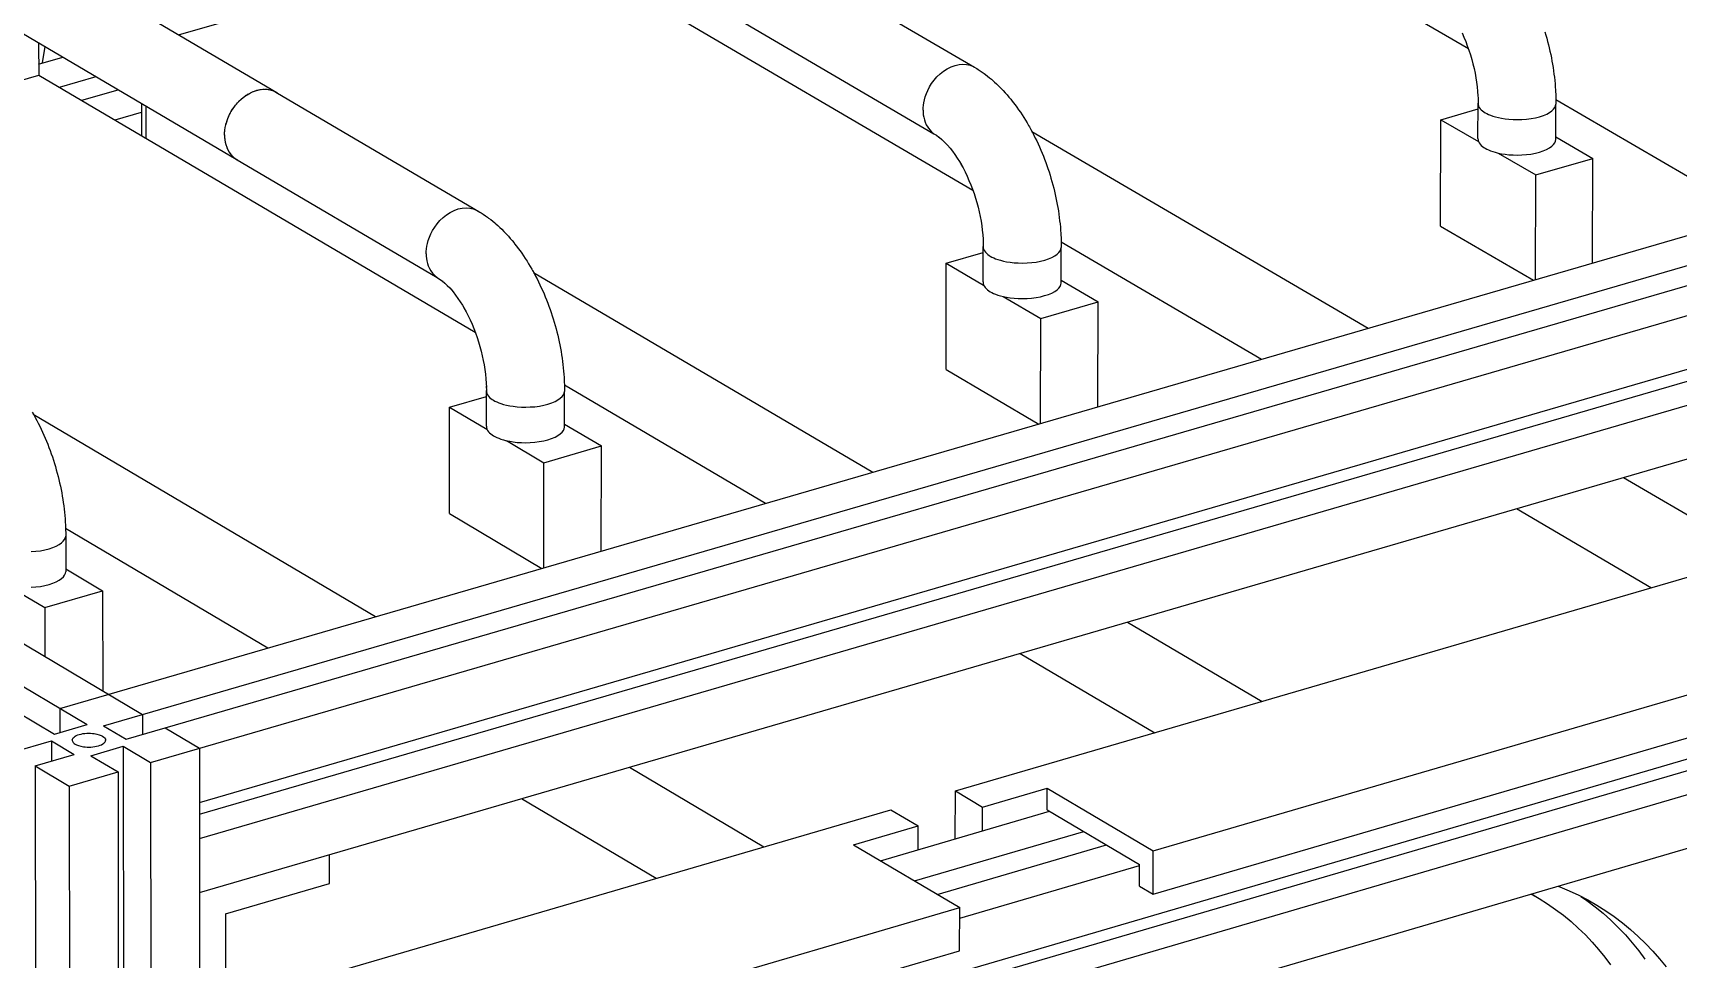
# Model space of a CAD drawing. Header units: millimetres. Extents: x -320 to 345, y -425 to 415.
# Drawn here: x -38.1 to 173.6, y 122.2 to 241.4 of the extents above; entities that cross this region are included whole.
import ezdxf

# ---------------------------------------------------------------- set-up
doc = ezdxf.new("R2010")
doc.units = ezdxf.units.MM
doc.layers.add('VISIBLE', color=7, linetype='Continuous')

msp = doc.modelspace()

# ---------------------------------------------------------------- linework, layer by layer
at = {"layer": 'VISIBLE'}
for p, q in [((-296.78, 315.88), (-24, 153.7)), ((-302.16, 313.61), (-31.15, 152.39)), ((-306.31, 312.44), (-35.34, 151.18)), ((89.62, 272.59), (146.57, 239.42)), ((-19.36, 241.19), (26.27, 254.34)), ((26.27, 254.34), (82.81, 221.2)), ((-39.23, 252.89), (-6.71, 233.75)), ((-34.66, 154.48), (300.75, 251.98)), ((57.22, 252.11), (83.02, 237.02)), ((-29.02, 152.24), (303.95, 249.07)), ((-26.1, 150.5), (306.91, 247.37)), ((-44.39, 244.3), (-11.96, 225.19)), ((-22.97, 147.52), (312.57, 245.17)), ((51.83, 243.68), (77.82, 228.45)), ((145.76, 241.44), (146, 240.89)), ((156.41, 241.57), (156.53, 241.16)), ((-37.37, 240.16), (-37.36, 236.01)), ((-36.86, 237.58), (-36.55, 239.68)), ((146, 240.89), (146.23, 240.34)), ((146.23, 240.34), (146.44, 239.77)), ((146.44, 239.77), (146.65, 239.2)), ((146.65, 239.2), (146.83, 238.62)), ((156.53, 241.16), (156.65, 240.74)), ((156.65, 240.74), (156.76, 240.33)), ((156.76, 240.33), (156.87, 239.91)), ((156.87, 239.91), (156.98, 239.49)), ((156.98, 239.49), (157.07, 239.07)), ((-37.37, 237.43), (-34.26, 238.33)), ((80.02, 237.07), (80.53, 237.25)), ((80.53, 237.25), (81.04, 237.36)), ((81.04, 237.36), (81.54, 237.4)), ((81.54, 237.4), (82.01, 237.37)), ((82.01, 237.37), (82.46, 237.27)), ((82.46, 237.27), (82.86, 237.11)), ((82.86, 237.11), (82.86, 237.11)), ((82.86, 237.11), (83.32, 236.85)), ((146.83, 238.62), (147.01, 238.03)), ((147.01, 238.03), (147.16, 237.44)), ((147.16, 237.44), (147.3, 236.85)), ((157.07, 239.07), (157.17, 238.65)), ((157.17, 238.65), (157.25, 238.23)), ((157.25, 238.23), (157.33, 237.81)), ((157.33, 237.81), (157.41, 237.39)), ((157.41, 237.39), (157.47, 236.97)), ((-83.46, 222.73), (-37.33, 236.01)), ((-37.33, 236.01), (-37.33, 236.01)), ((-37.33, 236.01), (18.79, 202.92)), ((-34.68, 234.45), (-29.97, 235.81)), ((-16.69, 142.39), (306.37, 236.48)), ((77.51, 234.91), (77.83, 235.34)), ((77.83, 235.34), (78.19, 235.76)), ((78.19, 235.76), (78.6, 236.15)), ((78.6, 236.15), (79.04, 236.51)), ((79.04, 236.51), (79.52, 236.82)), ((79.52, 236.82), (80.02, 237.07)), ((83.32, 236.85), (83.49, 236.74)), ((83.49, 236.74), (83.75, 236.57)), ((83.75, 236.57), (84.02, 236.39)), ((84.02, 236.39), (84.29, 236.2)), ((84.29, 236.2), (84.44, 236.08)), ((84.44, 236.08), (84.7, 235.88)), ((84.7, 235.88), (84.96, 235.67)), ((84.96, 235.67), (85.22, 235.46)), ((85.22, 235.46), (85.36, 235.34)), ((85.36, 235.34), (85.61, 235.11)), ((85.61, 235.11), (85.87, 234.88)), ((147.3, 236.85), (147.43, 236.26)), ((147.43, 236.26), (147.54, 235.67)), ((147.54, 235.67), (147.63, 235.08)), ((147.63, 235.08), (147.71, 234.49)), ((157.47, 236.97), (157.54, 236.55)), ((157.54, 236.55), (157.59, 236.13)), ((157.59, 236.13), (157.64, 235.72)), ((157.64, 235.72), (157.69, 235.3)), ((157.69, 235.3), (157.73, 234.89)), ((-31.82, 232.77), (-27.12, 234.12)), ((-16.69, 140.85), (302.79, 233.92)), ((-11.68, 232.55), (-11.27, 232.94)), ((-11.61, 232.63), (-11.32, 232.9)), ((-11.27, 232.94), (-10.83, 233.3)), ((-11.27, 232.95), (-11.26, 232.96)), ((-11.26, 232.96), (-10.89, 233.25)), ((-10.89, 233.25), (-10.86, 233.28)), ((-10.83, 233.3), (-10.35, 233.61)), ((-10.74, 233.36), (-10.51, 233.51)), ((-10.51, 233.51), (-10.42, 233.57)), ((-10.35, 233.61), (-9.85, 233.86)), ((-10.35, 233.61), (-9.85, 233.86)), ((-10.26, 233.65), (-10.12, 233.73)), ((-10.12, 233.73), (-9.95, 233.81)), ((-9.85, 233.86), (-9.34, 234.04)), ((-9.85, 233.86), (-9.34, 234.04)), ((-9.8, 233.88), (-9.72, 233.91)), ((-9.72, 233.91), (-9.39, 234.02)), ((-9.34, 234.04), (-8.83, 234.15)), ((-9.33, 234.04), (-9.32, 234.05)), ((-9.32, 234.05), (-8.92, 234.14)), ((-8.92, 234.14), (-8.86, 234.14)), ((-8.83, 234.15), (-8.33, 234.19)), ((-8.83, 234.15), (-8.33, 234.19)), ((-8.73, 234.16), (-8.52, 234.19)), ((-8.52, 234.19), (-8.4, 234.19)), ((-8.33, 234.19), (-7.85, 234.16)), ((-8.25, 234.19), (-8.13, 234.19)), ((-8.13, 234.19), (-7.95, 234.17)), ((-7.85, 234.16), (-7.4, 234.06)), ((-7.81, 234.15), (-7.75, 234.14)), ((-7.75, 234.14), (-7.47, 234.07)), ((-7.4, 234.06), (-7, 233.9)), ((-7.39, 234.06), (-7.38, 234.05)), ((-7.38, 234.05), (-7.04, 233.92)), ((-7.04, 233.92), (-7.02, 233.91)), ((-7, 233.9), (-6.63, 233.69)), ((-6.91, 233.85), (-6.71, 233.75)), ((-6.71, 233.75), (-6.67, 233.71)), ((-6.63, 233.69), (19.26, 218.45)), ((76.59, 232.82), (76.69, 233.21)), ((76.69, 233.21), (76.84, 233.62)), ((76.84, 233.62), (77.02, 234.04)), ((77.02, 234.04), (77.24, 234.47)), ((77.24, 234.47), (77.51, 234.91)), ((85.87, 234.88), (86.12, 234.63)), ((86.12, 234.63), (86.37, 234.38)), ((86.37, 234.38), (86.48, 234.27)), ((86.48, 234.27), (86.73, 234.01)), ((86.73, 234.01), (86.98, 233.74)), ((86.98, 233.74), (87.22, 233.46)), ((87.22, 233.46), (87.46, 233.18)), ((87.46, 233.18), (87.7, 232.89)), ((87.7, 232.89), (87.79, 232.78)), ((147.71, 234.49), (147.76, 233.91)), ((147.76, 233.91), (147.81, 233.33)), ((147.8, 233.44), (147.82, 232.94)), ((147.81, 233.33), (147.81, 233.33)), ((147.82, 232.94), (147.83, 232.4)), ((157.73, 234.89), (157.76, 234.48)), ((157.76, 234.48), (157.79, 234.07)), ((157.79, 234.07), (157.8, 233.91)), ((157.8, 233.91), (157.82, 233.49)), ((157.82, 233.49), (157.83, 233.08)), ((157.83, 233.08), (157.84, 232.67)), ((157.83, 232.85), (183.5, 217.9)), ((-27.54, 230.24), (-24.14, 231.22)), ((-24.14, 232.37), (-24.14, 228.24)), ((-23.57, 232.03), (-23.57, 227.9)), ((-16.68, 137.74), (306.34, 231.87)), ((-13.04, 230.4), (-12.85, 230.83)), ((-12.85, 230.83), (-12.63, 231.26)), ((-12.81, 230.92), (-12.75, 231.04)), ((-12.75, 231.04), (-12.68, 231.17)), ((-12.63, 231.26), (-12.36, 231.7)), ((-12.58, 231.35), (-12.51, 231.47)), ((-12.51, 231.47), (-12.42, 231.6)), ((-12.36, 231.7), (-12.04, 232.13)), ((-12.3, 231.78), (-12.23, 231.88)), ((-12.23, 231.88), (-12.13, 232.02)), ((-12.04, 232.13), (-11.68, 232.55)), ((-11.99, 232.19), (-11.93, 232.27)), ((-11.93, 232.27), (-11.78, 232.44)), ((-11.65, 232.58), (-11.61, 232.63)), ((76.42, 231.49), (76.43, 231.79)), ((76.42, 231.49), (76.43, 231.2)), ((76.43, 231.79), (76.46, 232.11)), ((76.43, 231.2), (76.45, 230.9)), ((76.45, 230.9), (76.5, 230.58)), ((76.46, 232.11), (76.51, 232.45)), ((76.51, 232.45), (76.59, 232.82)), ((87.79, 232.78), (88.02, 232.49)), ((88.02, 232.49), (88.26, 232.18)), ((88.26, 232.18), (88.49, 231.87)), ((88.49, 231.87), (88.71, 231.55)), ((88.71, 231.55), (88.94, 231.23)), ((88.94, 231.23), (89.16, 230.89)), ((89.16, 230.89), (89.37, 230.55)), ((143.05, 230.26), (147.82, 231.64)), ((147.81, 227.84), (147.83, 232.4)), ((147.83, 232.4), (147.84, 232.2)), ((147.83, 232.4), (147.83, 232.4)), ((147.84, 232.2), (147.89, 232.01)), ((147.89, 232.01), (147.98, 231.83)), ((147.98, 231.83), (148.1, 231.67)), ((148.1, 231.67), (148.24, 231.52)), ((148.24, 231.52), (148.4, 231.39)), ((148.4, 231.39), (148.57, 231.26)), ((148.57, 231.26), (148.75, 231.15)), ((148.75, 231.15), (148.94, 231.04)), ((148.94, 231.04), (149.17, 230.94)), ((149.17, 230.94), (149.43, 230.83)), ((149.43, 230.83), (149.73, 230.72)), ((149.73, 230.72), (150.06, 230.62)), ((155.73, 230.64), (156.22, 230.8)), ((156.22, 230.8), (156.65, 230.99)), ((156.65, 230.99), (157.02, 231.19)), ((157.02, 231.19), (157.31, 231.4)), ((157.31, 231.4), (157.54, 231.62)), ((157.54, 231.62), (157.7, 231.84)), ((157.7, 231.84), (157.8, 232.06)), ((157.8, 232.06), (157.84, 232.27)), ((157.82, 227.7), (157.84, 232.27)), ((157.84, 232.67), (157.84, 232.27)), ((157.84, 232.27), (157.84, 232.27)), ((-13.44, 228.58), (-13.41, 228.9)), ((-13.43, 228.76), (-13.42, 228.8)), ((-13.43, 228.7), (-13.43, 228.76)), ((-13.41, 228.9), (-13.36, 229.24)), ((-13.37, 229.22), (-13.37, 229.23)), ((-13.37, 229.17), (-13.37, 229.22)), ((-13.36, 229.24), (-13.29, 229.61)), ((-13.29, 229.61), (-13.18, 230)), ((-13.28, 229.64), (-13.27, 229.68)), ((-13.27, 229.68), (-13.23, 229.82)), ((-13.18, 230), (-13.04, 230.4)), ((-13.16, 230.06), (-13.13, 230.14)), ((-13.13, 230.14), (-13.08, 230.27)), ((-12.99, 230.5), (-12.96, 230.6)), ((-12.96, 230.6), (-12.9, 230.71)), ((76.5, 230.58), (76.58, 230.26)), ((76.58, 230.26), (76.69, 229.93)), ((76.69, 229.93), (76.83, 229.61)), ((76.83, 229.61), (77.01, 229.29)), ((77.01, 229.29), (77.23, 228.99)), ((77.23, 228.99), (77.5, 228.7)), ((77.5, 228.7), (77.82, 228.45)), ((89.37, 230.55), (89.59, 230.21)), ((89.59, 230.21), (89.8, 229.86)), ((89.8, 229.86), (90, 229.5)), ((90, 229.5), (90.09, 229.35)), ((90.09, 229.35), (90.29, 228.99)), ((90.29, 228.99), (90.48, 228.63)), ((90.41, 228.76), (133.7, 203.42)), ((90.48, 228.63), (90.67, 228.26)), ((143.01, 216.57), (143.05, 230.26)), ((143.05, 230.26), (147.88, 227.44)), ((150.06, 230.62), (150.43, 230.53)), ((150.43, 230.53), (150.85, 230.44)), ((150.85, 230.44), (151.31, 230.37)), ((151.31, 230.37), (151.8, 230.32)), ((151.8, 230.32), (152.33, 230.28)), ((152.33, 230.28), (152.89, 230.27)), ((152.89, 230.27), (153.47, 230.28)), ((153.47, 230.28), (154.06, 230.33)), ((154.06, 230.33), (154.64, 230.4)), ((154.64, 230.4), (155.2, 230.51)), ((155.2, 230.51), (155.73, 230.64)), ((-13.45, 228.28), (-13.44, 228.58)), ((-13.45, 228.3), (-13.45, 228.33)), ((-13.45, 228.3), (-13.45, 228.29)), ((-13.45, 228.28), (-13.44, 227.99)), ((-13.44, 227.99), (-13.41, 227.68)), ((-13.44, 227.91), (-13.43, 227.86)), ((-13.43, 227.86), (-13.43, 227.8)), ((-13.41, 227.68), (-13.36, 227.37)), ((-13.39, 227.5), (-13.38, 227.43)), ((-13.38, 227.43), (-13.37, 227.41)), ((-13.36, 227.37), (-13.29, 227.05)), ((-13.29, 227.05), (-13.18, 226.72)), ((-13.28, 227.03), (-13.28, 227.02)), ((-13.28, 227.02), (-13.26, 226.96)), ((-13.18, 226.72), (-13.03, 226.4)), ((-13.16, 226.68), (-13.15, 226.64)), ((-13.15, 226.64), (-13.1, 226.54)), ((77.82, 228.45), (78.14, 228.25)), ((77.82, 228.45), (77.82, 228.45)), ((78.14, 228.25), (78.45, 228.03)), ((78.45, 228.03), (78.58, 227.93)), ((78.49, 228.01), (78.81, 227.73)), ((78.49, 228.01), (78.49, 228.01)), ((78.81, 227.73), (79.13, 227.43)), ((79.13, 227.43), (79.45, 227.1)), ((79.45, 227.1), (79.61, 226.93)), ((79.57, 226.97), (79.89, 226.59)), ((79.57, 226.97), (79.57, 226.97)), ((79.89, 226.59), (80.2, 226.19)), ((90.67, 228.26), (90.86, 227.89)), ((90.86, 227.89), (91.04, 227.52)), ((91.04, 227.52), (91.22, 227.14)), ((91.22, 227.14), (91.39, 226.75)), ((91.39, 226.75), (91.56, 226.36)), ((147.81, 227.84), (147.82, 227.64)), ((147.81, 227.84), (147.81, 227.84)), ((147.82, 227.64), (147.88, 227.45)), ((147.88, 227.45), (147.97, 227.27)), ((147.97, 227.27), (148.08, 227.11)), ((148.08, 227.11), (148.23, 226.96)), ((148.23, 226.96), (148.38, 226.82)), ((148.38, 226.82), (148.56, 226.7)), ((148.56, 226.7), (148.73, 226.59)), ((148.73, 226.59), (148.93, 226.48)), ((156.63, 226.42), (157, 226.62)), ((157, 226.62), (157.3, 226.84)), ((157.3, 226.84), (157.53, 227.05)), ((157.53, 227.05), (157.69, 227.28)), ((157.69, 227.28), (157.78, 227.49)), ((157.78, 227.49), (157.82, 227.7)), ((157.82, 228.06), (162.59, 225.28)), ((157.82, 227.7), (157.82, 227.7)), ((-16.68, 130.78), (306.29, 224.97)), ((-13.03, 226.4), (-12.85, 226.08)), ((-13, 226.34), (-12.97, 226.28)), ((-12.97, 226.28), (-12.92, 226.19)), ((-12.85, 226.08), (-12.63, 225.77)), ((-12.81, 226.02), (-12.77, 225.95)), ((-12.77, 225.95), (-12.7, 225.87)), ((-12.63, 225.77), (-12.36, 225.49)), ((-12.58, 225.72), (-12.53, 225.66)), ((-12.53, 225.66), (-12.44, 225.57)), ((-12.36, 225.49), (-12.04, 225.24)), ((-12.31, 225.45), (-12.26, 225.41)), ((-12.26, 225.41), (-12.13, 225.31)), ((-12.04, 225.24), (13.89, 209.95)), ((-12.04, 225.24), (-12.04, 225.24)), ((-12, 225.22), (-11.96, 225.19)), ((-11.96, 225.19), (-11.84, 225.12)), ((80.2, 226.19), (80.51, 225.77)), ((80.51, 225.77), (80.8, 225.33)), ((80.8, 225.33), (81.09, 224.88)), ((81.09, 224.88), (81.34, 224.45)), ((81.28, 224.55), (81.56, 224.05)), ((81.28, 224.55), (81.28, 224.55)), ((91.56, 226.36), (91.73, 225.97)), ((91.73, 225.97), (91.89, 225.57)), ((91.89, 225.57), (92.05, 225.17)), ((92.05, 225.17), (92.2, 224.77)), ((92.2, 224.77), (92.34, 224.36)), ((148.93, 226.48), (149.15, 226.37)), ((149.15, 226.37), (149.41, 226.27)), ((149.41, 226.27), (149.71, 226.16)), ((149.71, 226.16), (150.04, 226.06)), ((150.04, 226.06), (150.42, 225.96)), ((150.41, 225.97), (155.24, 223.15)), ((150.42, 225.96), (150.83, 225.88)), ((150.83, 225.88), (151.29, 225.81)), ((151.29, 225.81), (151.79, 225.75)), ((151.79, 225.75), (152.32, 225.72)), ((152.32, 225.72), (152.88, 225.71)), ((152.88, 225.71), (153.46, 225.72)), ((153.46, 225.72), (154.04, 225.76)), ((154.04, 225.76), (154.62, 225.84)), ((154.62, 225.84), (155.19, 225.94)), ((155.19, 225.94), (155.72, 226.08)), ((155.19, 225.94), (155.72, 226.08)), ((155.24, 223.15), (162.59, 225.28)), ((155.72, 226.08), (156.2, 226.24)), ((155.72, 226.08), (156.2, 226.24)), ((156.2, 226.24), (156.63, 226.42)), ((156.2, 226.24), (156.63, 226.42)), ((162.53, 211.8), (162.59, 225.28)), ((81.56, 224.05), (81.83, 223.53)), ((81.83, 223.53), (82.08, 222.99)), ((82.08, 222.99), (82.32, 222.45)), ((82.32, 222.45), (82.55, 221.89)), ((92.34, 224.36), (92.48, 223.96)), ((92.48, 223.96), (92.62, 223.54)), ((92.62, 223.54), (92.75, 223.13)), ((92.75, 223.13), (92.87, 222.72)), ((92.87, 222.72), (92.99, 222.3)), ((92.99, 222.3), (93.11, 221.88)), ((155.19, 209.67), (155.24, 223.15)), ((82.55, 221.89), (82.77, 221.33)), ((82.77, 221.33), (82.97, 220.75)), ((82.97, 220.75), (83.16, 220.17)), ((83.16, 220.17), (83.33, 219.59)), ((93.11, 221.88), (93.22, 221.46)), ((93.22, 221.46), (93.32, 221.04)), ((93.32, 221.04), (93.42, 220.62)), ((93.42, 220.62), (93.51, 220.2)), ((93.51, 220.2), (93.6, 219.78)), ((14.66, 217.67), (15.11, 218.03)), ((15.11, 218.03), (15.59, 218.33)), ((15.59, 218.33), (16.09, 218.58)), ((16.09, 218.58), (16.6, 218.77)), ((16.6, 218.77), (17.11, 218.88)), ((17.11, 218.88), (17.62, 218.92)), ((17.62, 218.92), (18.09, 218.89)), ((18.09, 218.89), (18.54, 218.79)), ((18.54, 218.79), (18.95, 218.63)), ((18.95, 218.63), (18.95, 218.63)), ((18.95, 218.63), (18.95, 218.63)), ((18.95, 218.63), (19.4, 218.37)), ((19.4, 218.37), (19.57, 218.26)), ((19.57, 218.26), (19.84, 218.09)), ((19.84, 218.09), (20.11, 217.9)), ((83.33, 219.59), (83.49, 219)), ((83.49, 219), (83.63, 218.4)), ((83.63, 218.4), (83.76, 217.81)), ((93.6, 219.78), (93.68, 219.36)), ((93.68, 219.36), (93.75, 218.94)), ((93.75, 218.94), (93.82, 218.52)), ((93.82, 218.52), (93.88, 218.1)), ((93.88, 218.1), (93.94, 217.68)), ((13.08, 215.55), (13.31, 215.98)), ((13.31, 215.98), (13.58, 216.42)), ((13.58, 216.42), (13.89, 216.86)), ((13.89, 216.86), (14.26, 217.27)), ((14.26, 217.27), (14.66, 217.67)), ((20.11, 217.9), (20.37, 217.71)), ((20.37, 217.71), (20.52, 217.6)), ((20.52, 217.6), (20.79, 217.4)), ((20.79, 217.4), (21.05, 217.19)), ((21.05, 217.19), (21.31, 216.97)), ((21.31, 216.97), (21.44, 216.85)), ((21.44, 216.85), (21.7, 216.63)), ((21.7, 216.63), (21.95, 216.39)), ((21.95, 216.39), (22.21, 216.15)), ((22.21, 216.15), (22.46, 215.89)), ((83.76, 217.81), (83.87, 217.22)), ((83.87, 217.22), (83.96, 216.62)), ((83.96, 216.62), (84.03, 216.04)), ((84.03, 216.04), (84.09, 215.45)), ((93.94, 217.68), (93.99, 217.26)), ((93.99, 217.26), (94.04, 216.85)), ((94.04, 216.85), (94.08, 216.44)), ((94.08, 216.44), (94.11, 216.02)), ((94.11, 216.02), (94.14, 215.62)), ((143.01, 216.57), (154.95, 209.6)), ((143.01, 216.57), (143.01, 216.57)), ((12.52, 213.62), (12.57, 213.96)), ((12.57, 213.96), (12.65, 214.33)), ((12.65, 214.33), (12.76, 214.72)), ((12.76, 214.72), (12.9, 215.12)), ((12.9, 215.12), (13.08, 215.55)), ((22.46, 215.89), (22.57, 215.78)), ((22.57, 215.78), (22.82, 215.52)), ((22.82, 215.52), (23.06, 215.25)), ((23.06, 215.25), (23.31, 214.97)), ((23.31, 214.97), (23.55, 214.69)), ((23.55, 214.69), (23.79, 214.39)), ((23.79, 214.39), (23.87, 214.29)), ((23.87, 214.29), (24.11, 213.99)), ((24.11, 213.99), (24.34, 213.69)), ((84.09, 215.45), (84.14, 214.87)), ((84.13, 214.92), (84.15, 214.49)), ((84.14, 214.87), (84.14, 214.87)), ((84.15, 214.49), (84.16, 213.94)), ((84.15, 209.37), (84.16, 213.94)), ((84.16, 213.94), (84.17, 213.74)), ((84.16, 213.94), (84.16, 213.94)), ((94.14, 215.62), (94.14, 215.45)), ((94.14, 215.45), (94.17, 215.04)), ((94.15, 213.6), (94.19, 213.81)), ((94.17, 215.04), (94.18, 214.62)), ((94.18, 214.62), (94.19, 214.21)), ((94.18, 214.54), (119.96, 199.43)), ((94.18, 209.24), (94.19, 213.81)), ((94.19, 214.21), (94.19, 213.81)), ((94.19, 213.81), (94.19, 213.81)), ((12.48, 213), (12.49, 213.29)), ((12.48, 213), (12.49, 212.7)), ((12.49, 213.29), (12.52, 213.62)), ((12.49, 212.7), (12.52, 212.4)), ((12.52, 212.4), (12.57, 212.08)), ((12.57, 212.08), (12.65, 211.76)), ((12.65, 211.76), (12.76, 211.44)), ((24.34, 213.69), (24.57, 213.37)), ((24.57, 213.37), (24.79, 213.06)), ((24.79, 213.06), (25.02, 212.73)), ((25.02, 212.73), (25.24, 212.39)), ((25.24, 212.39), (25.46, 212.05)), ((25.46, 212.05), (25.67, 211.71)), ((25.67, 211.71), (25.88, 211.35)), ((79.37, 198.1), (79.4, 211.8)), ((79.4, 211.8), (84.16, 213.18)), ((79.4, 211.8), (84.21, 208.98)), ((84.17, 213.74), (84.22, 213.55)), ((84.22, 213.55), (84.31, 213.37)), ((84.31, 213.37), (84.43, 213.21)), ((84.43, 213.21), (84.57, 213.06)), ((84.57, 213.06), (84.73, 212.92)), ((84.73, 212.92), (84.9, 212.8)), ((84.9, 212.8), (85.07, 212.69)), ((85.07, 212.69), (85.27, 212.58)), ((85.27, 212.58), (85.5, 212.47)), ((85.5, 212.47), (85.75, 212.37)), ((85.75, 212.37), (86.05, 212.26)), ((86.05, 212.26), (86.38, 212.16)), ((86.38, 212.16), (86.76, 212.06)), ((86.76, 212.06), (87.17, 211.98)), ((87.17, 211.98), (87.63, 211.91)), ((87.63, 211.91), (88.13, 211.85)), ((88.13, 211.85), (88.66, 211.82)), ((88.66, 211.82), (89.22, 211.8)), ((89.22, 211.8), (89.8, 211.82)), ((89.8, 211.82), (90.39, 211.86)), ((90.39, 211.86), (90.97, 211.94)), ((90.97, 211.94), (91.54, 212.04)), ((91.54, 212.04), (92.07, 212.18)), ((92.07, 212.18), (92.56, 212.34)), ((92.56, 212.34), (92.99, 212.52)), ((92.99, 212.52), (93.36, 212.72)), ((93.36, 212.72), (93.66, 212.94)), ((93.66, 212.94), (93.89, 213.16)), ((93.89, 213.16), (94.05, 213.38)), ((94.05, 213.38), (94.15, 213.6)), ((12.76, 211.44), (12.9, 211.11)), ((12.9, 211.11), (13.08, 210.79)), ((13.08, 210.79), (13.31, 210.49)), ((13.31, 210.49), (13.58, 210.21)), ((13.58, 210.21), (13.89, 209.95)), ((13.89, 209.95), (14.21, 209.75)), ((13.89, 209.95), (13.89, 209.95)), ((14.21, 209.75), (14.53, 209.53)), ((25.88, 211.35), (26.09, 211)), ((26.09, 211), (26.17, 210.85)), ((26.17, 210.85), (26.37, 210.49)), ((26.31, 210.6), (69.96, 184.89)), ((26.37, 210.49), (26.57, 210.13)), ((26.57, 210.13), (26.76, 209.76)), ((26.76, 209.76), (26.94, 209.39)), ((94.18, 209.6), (98.94, 206.81)), ((14.53, 209.53), (14.62, 209.46)), ((14.56, 209.51), (14.88, 209.23)), ((14.56, 209.51), (14.56, 209.51)), ((14.88, 209.23), (15.2, 208.93)), ((15.2, 208.93), (15.52, 208.6)), ((15.52, 208.6), (15.65, 208.46)), ((15.64, 208.47), (15.96, 208.09)), ((15.64, 208.47), (15.64, 208.47)), ((15.96, 208.09), (16.27, 207.69)), ((16.27, 207.69), (16.57, 207.26)), ((26.94, 209.39), (27.13, 209.01)), ((27.13, 209.01), (27.3, 208.63)), ((27.3, 208.63), (27.48, 208.24)), ((27.48, 208.24), (27.65, 207.85)), ((27.65, 207.85), (27.81, 207.46)), ((27.81, 207.46), (27.97, 207.06)), ((84.15, 209.37), (84.16, 209.17)), ((84.15, 209.37), (84.15, 209.37)), ((84.16, 209.17), (84.21, 208.98)), ((84.21, 208.98), (84.3, 208.8)), ((84.3, 208.8), (84.42, 208.64)), ((84.42, 208.64), (84.56, 208.49)), ((84.56, 208.49), (84.72, 208.35)), ((84.72, 208.35), (84.89, 208.23)), ((84.89, 208.23), (85.07, 208.12)), ((85.07, 208.12), (85.26, 208.01)), ((85.26, 208.01), (85.49, 207.9)), ((85.49, 207.9), (85.75, 207.79)), ((85.75, 207.79), (86.04, 207.69)), ((86.04, 207.69), (86.37, 207.59)), ((86.37, 207.59), (86.75, 207.49)), ((86.74, 207.5), (91.56, 204.67)), ((86.75, 207.49), (87.17, 207.41)), ((90.96, 207.37), (91.53, 207.47)), ((91.53, 207.47), (92.06, 207.61)), ((92.06, 207.61), (92.55, 207.77)), ((92.06, 207.61), (92.55, 207.77)), ((92.55, 207.77), (92.98, 207.95)), ((92.55, 207.77), (92.98, 207.95)), ((92.98, 207.95), (93.35, 208.15)), ((93.35, 208.15), (93.65, 208.37)), ((93.65, 208.37), (93.88, 208.59)), ((93.88, 208.59), (94.04, 208.81)), ((94.04, 208.81), (94.14, 209.03)), ((94.14, 209.03), (94.18, 209.24)), ((94.18, 209.24), (94.18, 209.24)), ((16.57, 207.26), (16.87, 206.82)), ((16.87, 206.82), (17.15, 206.37)), ((17.15, 206.37), (17.38, 205.99)), ((17.35, 206.04), (17.62, 205.53)), ((17.35, 206.04), (17.35, 206.04)), ((17.62, 205.53), (17.89, 205.01)), ((27.97, 207.06), (28.13, 206.66)), ((28.13, 206.66), (28.28, 206.26)), ((28.28, 206.26), (28.43, 205.85)), ((28.43, 205.85), (28.57, 205.44)), ((28.57, 205.44), (28.7, 205.03)), ((87.17, 207.41), (87.62, 207.33)), ((87.62, 207.33), (88.12, 207.28)), ((88.12, 207.28), (88.65, 207.24)), ((88.65, 207.24), (89.21, 207.23)), ((89.21, 207.23), (89.79, 207.25)), ((89.79, 207.25), (90.38, 207.29)), ((90.38, 207.29), (90.96, 207.37)), ((91.56, 204.67), (98.94, 206.81)), ((98.91, 193.31), (98.94, 206.81)), ((17.89, 205.01), (18.14, 204.48)), ((18.14, 204.48), (18.39, 203.93)), ((18.39, 203.93), (18.62, 203.37)), ((18.62, 203.37), (18.83, 202.81)), ((28.7, 205.03), (28.83, 204.62)), ((28.83, 204.62), (28.96, 204.2)), ((28.96, 204.2), (29.08, 203.78)), ((29.08, 203.78), (29.19, 203.36)), ((29.19, 203.36), (29.3, 202.94)), ((91.53, 191.16), (91.56, 204.67)), ((18.83, 202.81), (19.04, 202.23)), ((19.04, 202.23), (19.22, 201.65)), ((19.22, 201.65), (19.4, 201.06)), ((29.3, 202.94), (29.41, 202.52)), ((29.41, 202.52), (29.51, 202.1)), ((29.51, 202.1), (29.6, 201.68)), ((29.6, 201.68), (29.68, 201.26)), ((29.68, 201.26), (29.77, 200.84)), ((19.4, 201.06), (19.55, 200.47)), ((19.55, 200.47), (19.7, 199.88)), ((19.7, 199.88), (19.82, 199.28)), ((19.82, 199.28), (19.93, 198.69)), ((29.77, 200.84), (29.84, 200.41)), ((29.84, 200.41), (29.91, 199.99)), ((29.91, 199.99), (29.97, 199.57)), ((29.97, 199.57), (30.03, 199.15)), ((30.03, 199.15), (30.08, 198.74)), ((19.93, 198.69), (20.03, 198.1)), ((20.03, 198.1), (20.1, 197.51)), ((20.1, 197.51), (20.16, 196.92)), ((20.16, 196.92), (20.21, 196.34)), ((30.08, 198.74), (30.13, 198.32)), ((30.13, 198.32), (30.17, 197.91)), ((30.17, 197.91), (30.2, 197.5)), ((30.2, 197.5), (30.23, 197.09)), ((30.23, 197.09), (30.25, 196.68)), ((79.37, 198.1), (91.29, 191.09)), ((79.37, 198.1), (79.37, 198.1)), ((20.21, 196.34), (20.23, 195.77)), ((20.22, 195.95), (20.23, 195.41)), ((20.23, 195.77), (20.23, 195.77)), ((20.23, 190.83), (20.23, 195.41)), ((20.23, 195.41), (20.24, 195.21)), ((20.24, 195.21), (20.29, 195.02)), ((20.29, 195.02), (20.38, 194.84)), ((20.38, 194.84), (20.5, 194.67)), ((29.98, 194.62), (30.14, 194.84)), ((30.14, 194.84), (30.24, 195.06)), ((30.24, 195.06), (30.28, 195.28)), ((30.25, 196.68), (30.26, 196.5)), ((30.26, 196.5), (30.27, 196.09)), ((30.27, 196.15), (56.16, 180.88)), ((30.27, 196.09), (30.28, 195.68)), ((30.28, 195.68), (30.28, 195.28)), ((30.28, 190.7), (30.28, 195.28)), ((30.28, 195.28), (30.28, 195.28)), ((-38.21, 192.62), (-38, 192.27)), ((15.48, 179.55), (15.49, 193.27)), ((15.49, 193.27), (20.23, 194.65)), ((15.49, 193.27), (20.29, 190.43)), ((20.5, 194.67), (20.64, 194.52)), ((20.64, 194.52), (20.79, 194.39)), ((20.79, 194.39), (20.96, 194.26)), ((20.96, 194.26), (21.14, 194.15)), ((21.14, 194.15), (21.34, 194.04)), ((21.34, 194.04), (21.56, 193.93)), ((21.56, 193.93), (21.82, 193.83)), ((21.82, 193.83), (22.11, 193.72)), ((22.11, 193.72), (22.45, 193.62)), ((22.45, 193.62), (22.82, 193.52)), ((22.82, 193.52), (23.24, 193.44)), ((23.24, 193.44), (23.7, 193.37)), ((23.7, 193.37), (24.2, 193.31)), ((24.2, 193.31), (24.73, 193.27)), ((24.73, 193.27), (25.29, 193.26)), ((25.29, 193.26), (25.87, 193.28)), ((25.87, 193.28), (26.46, 193.32)), ((26.46, 193.32), (27.05, 193.4)), ((27.05, 193.4), (27.61, 193.5)), ((27.61, 193.5), (28.15, 193.64)), ((28.15, 193.64), (28.64, 193.8)), ((28.64, 193.8), (29.07, 193.98)), ((29.07, 193.98), (29.44, 194.19)), ((29.44, 194.19), (29.74, 194.4)), ((29.74, 194.4), (29.98, 194.62)), ((-38.06, 192.37), (5.96, 166.29)), ((-38, 192.27), (-37.81, 191.91)), ((-37.81, 191.91), (-37.61, 191.55)), ((-37.61, 191.55), (-37.42, 191.18)), ((-37.42, 191.18), (-37.23, 190.81)), ((-37.23, 190.81), (-37.05, 190.43)), ((20.23, 190.83), (20.24, 190.63)), ((20.23, 190.83), (20.23, 190.83)), ((20.24, 190.63), (20.29, 190.44)), ((30.24, 190.48), (30.28, 190.7)), ((30.28, 191.06), (35.03, 188.26)), ((30.28, 190.7), (30.28, 190.7)), ((-37.05, 190.43), (-36.87, 190.05)), ((-36.87, 190.05), (-36.7, 189.66)), ((-36.7, 189.66), (-36.53, 189.27)), ((-36.53, 189.27), (-36.36, 188.87)), ((-36.36, 188.87), (-36.2, 188.48)), ((-36.2, 188.48), (-36.05, 188.07)), ((20.29, 190.44), (20.38, 190.26)), ((20.38, 190.26), (20.49, 190.1)), ((20.49, 190.1), (20.63, 189.95)), ((20.63, 189.95), (20.79, 189.81)), ((20.79, 189.81), (20.96, 189.68)), ((20.96, 189.68), (21.14, 189.57)), ((21.14, 189.57), (21.33, 189.46)), ((21.33, 189.46), (21.56, 189.36)), ((21.56, 189.36), (21.82, 189.25)), ((21.82, 189.25), (22.11, 189.14)), ((22.11, 189.14), (22.45, 189.04)), ((22.45, 189.04), (22.82, 188.94)), ((22.81, 188.95), (27.62, 186.11)), ((22.82, 188.94), (23.24, 188.86)), ((23.24, 188.86), (23.7, 188.79)), ((23.7, 188.79), (24.19, 188.73)), ((24.19, 188.73), (24.73, 188.69)), ((24.73, 188.69), (25.29, 188.68)), ((25.29, 188.68), (25.87, 188.7)), ((25.87, 188.7), (26.46, 188.74)), ((26.46, 188.74), (27.04, 188.82)), ((27.04, 188.82), (27.61, 188.92)), ((27.61, 188.92), (28.14, 189.06)), ((28.14, 189.06), (28.63, 189.22)), ((28.63, 189.22), (29.07, 189.41)), ((28.63, 189.22), (29.07, 189.41)), ((29.07, 189.41), (29.44, 189.61)), ((29.44, 189.61), (29.74, 189.82)), ((29.74, 189.82), (29.97, 190.04)), ((29.97, 190.04), (30.14, 190.27)), ((30.14, 190.27), (30.24, 190.48)), ((-36.05, 188.07), (-35.9, 187.67)), ((-35.9, 187.67), (-35.75, 187.26)), ((-35.75, 187.26), (-35.61, 186.85)), ((-35.61, 186.85), (-35.47, 186.44)), ((-35.47, 186.44), (-35.34, 186.02)), ((-16.67, 91.93), (306.02, 186.43)), ((27.62, 186.11), (35.03, 188.26)), ((35.02, 174.73), (35.03, 188.26)), ((-35.34, 186.02), (-35.22, 185.61)), ((-35.22, 185.61), (-35.1, 185.19)), ((-35.1, 185.19), (-34.98, 184.77)), ((-34.98, 184.77), (-34.87, 184.35)), ((-34.87, 184.35), (-34.77, 183.93)), ((27.61, 172.58), (27.62, 186.11)), ((166.53, 184.21), (188.05, 171.61)), ((-34.77, 183.93), (-34.67, 183.51)), ((-34.67, 183.51), (-34.58, 183.08)), ((-34.58, 183.08), (-34.49, 182.66)), ((-34.49, 182.66), (-34.41, 182.24)), ((-34.41, 182.24), (-34.33, 181.81)), ((-16.67, 90.42), (302.44, 183.89)), ((-34.33, 181.81), (-34.26, 181.39)), ((-34.26, 181.39), (-34.2, 180.97)), ((-34.2, 180.97), (-34.14, 180.55)), ((-34.14, 180.55), (-34.09, 180.13)), ((-34.09, 180.13), (-34.04, 179.72)), ((-16.66, 87.3), (305.98, 181.83)), ((152.77, 180.2), (170.14, 170.02)), ((-34.04, 179.72), (-34, 179.3)), ((-34, 179.3), (-33.97, 178.89)), ((-33.97, 178.89), (-33.94, 178.48)), ((-33.94, 178.48), (-33.92, 178.07)), ((-33.92, 178.07), (-33.9, 177.67)), ((15.48, 179.55), (27.37, 172.51)), ((15.48, 179.55), (15.48, 179.55)), ((-34.73, 175.57), (-34.43, 175.79)), ((-34.43, 175.79), (-34.2, 176.01)), ((-34.2, 176.01), (-34.03, 176.23)), ((-34.03, 176.23), (-33.93, 176.45)), ((-33.93, 176.45), (-33.88, 176.67)), ((-33.9, 177.69), (-7.9, 162.26)), ((-33.9, 177.67), (-33.9, 177.48)), ((-33.9, 177.48), (-33.89, 177.07)), ((-33.89, 177.07), (-33.88, 176.67)), ((-33.88, 176.67), (-33.88, 172.08)), ((-33.88, 176.67), (-33.88, 176.67)), ((-38.32, 174.66), (-37.73, 174.7)), ((-37.73, 174.7), (-37.14, 174.78)), ((-37.14, 174.78), (-36.57, 174.89)), ((-36.57, 174.89), (-36.04, 175.02)), ((-36.04, 175.02), (-35.54, 175.19)), ((-35.54, 175.19), (-35.11, 175.37)), ((-35.11, 175.37), (-34.73, 175.57)), ((-16.66, 80.36), (305.93, 174.95)), ((-34.19, 171.42), (-34.03, 171.65)), ((-34.03, 171.65), (-33.92, 171.87)), ((-33.92, 171.87), (-33.88, 172.08)), ((-33.88, 172.45), (-29.14, 169.63)), ((-33.88, 172.08), (-33.88, 172.08)), ((80.57, 143.85), (179.83, 172.84)), ((-41.38, 170.32), (-36.58, 167.47)), ((-38.32, 170.07), (-37.73, 170.12)), ((-37.73, 170.12), (-37.14, 170.19)), ((-37.14, 170.19), (-36.57, 170.3)), ((-36.58, 167.47), (-29.14, 169.63)), ((-36.57, 170.3), (-36.03, 170.44)), ((-36.03, 170.44), (-35.54, 170.6)), ((-36.03, 170.44), (-35.54, 170.6)), ((-35.54, 170.6), (-35.1, 170.78)), ((-35.54, 170.6), (-35.1, 170.78)), ((-35.1, 170.78), (-34.73, 170.99)), ((-34.73, 170.99), (-34.43, 171.2)), ((-34.43, 171.2), (-34.19, 171.42)), ((-29.14, 169.63), (-29.13, 156.75)), ((-36.58, 167.47), (-36.57, 161.17)), ((102.72, 165.6), (120.06, 155.39)), ((88.9, 161.57), (106.24, 151.35)), ((106.04, 136.13), (188.8, 160.34)), ((-28.38, 156.3), (-28.38, 156.3)), ((106.03, 130.58), (188.78, 154.81)), ((-34.66, 154.48), (-34.66, 151.38)), ((-24, 153.7), (-24, 151.11)), ((-40.75, 148.83), (-35.72, 150.29)), ((-35.72, 150.29), (-35.72, 147.7)), ((-35.72, 150.29), (-32.8, 148.55)), ((-35.34, 151.18), (-31.15, 152.39)), ((-35.34, 151.18), (-35.34, 151.18)), ((-33.05, 150.42), (-33.03, 150.51)), ((-33.05, 150.42), (-33.05, 150.42)), ((-33.05, 150.42), (-33.05, 150.34)), ((-33.05, 150.34), (-33.03, 150.25)), ((-33.03, 150.51), (-32.99, 150.61)), ((-32.99, 150.61), (-32.92, 150.7)), ((-32.92, 150.7), (-32.82, 150.8)), ((-32.82, 150.8), (-32.69, 150.89)), ((-32.69, 150.89), (-32.53, 150.98)), ((-32.53, 150.98), (-32.35, 151.06)), ((-32.35, 151.06), (-32.14, 151.12)), ((-32.14, 151.12), (-31.91, 151.18)), ((-31.91, 151.18), (-31.67, 151.23)), ((-31.67, 151.23), (-31.42, 151.26)), ((-31.42, 151.26), (-31.17, 151.28)), ((-31.17, 151.28), (-30.92, 151.29)), ((-31.15, 152.39), (-31.15, 152.39)), ((-30.92, 151.29), (-30.68, 151.28)), ((-30.68, 151.28), (-30.45, 151.27)), ((-30.45, 151.27), (-30.24, 151.24)), ((-30.24, 151.24), (-30.04, 151.21)), ((-30.04, 151.21), (-29.87, 151.17)), ((-29.87, 151.17), (-29.57, 151.09)), ((-29.57, 151.09), (-29.33, 151)), ((-29.33, 151), (-29.15, 150.91)), ((-29.15, 150.91), (-29, 150.8)), ((-29.02, 152.24), (-29.02, 152.24)), ((-29.02, 152.24), (-26.1, 150.5)), ((-29, 150.8), (-28.88, 150.68)), ((-28.88, 150.68), (-28.79, 150.53)), ((-28.79, 150.53), (-28.77, 150.45)), ((-28.79, 150.27), (-28.77, 150.37)), ((-28.77, 150.45), (-28.77, 150.37)), ((-28.77, 150.37), (-28.77, 150.37)), ((-26.1, 150.5), (-26.1, 150.5)), ((-21.08, 151.96), (-21.08, 151.96)), ((-21.08, 151.96), (-16.69, 149.35)), ((-37.82, 147.09), (-32.8, 148.55)), ((-33.03, 150.25), (-32.94, 150.11)), ((-32.94, 150.11), (-32.82, 149.98)), ((-32.82, 149.98), (-32.67, 149.88)), ((-32.82, 149.98), (-32.67, 149.88)), ((-32.8, 148.55), (-32.8, 148.55)), ((-32.67, 149.88), (-32.49, 149.79)), ((-32.49, 149.79), (-32.25, 149.7)), ((-32.25, 149.7), (-31.95, 149.61)), ((-31.95, 149.61), (-31.78, 149.58)), ((-31.78, 149.58), (-31.58, 149.55)), ((-31.58, 149.55), (-31.37, 149.52)), ((-31.37, 149.52), (-31.14, 149.51)), ((-31.14, 149.51), (-30.9, 149.5)), ((-30.9, 149.5), (-30.65, 149.51)), ((-30.66, 148.39), (-26.48, 149.61)), ((-30.66, 148.39), (-30.66, 148.39)), ((-30.66, 148.39), (-27.16, 146.31)), ((-30.65, 149.51), (-30.4, 149.53)), ((-30.65, 149.51), (-30.4, 149.53)), ((-30.4, 149.53), (-30.15, 149.56)), ((-30.4, 149.53), (-30.15, 149.56)), ((-30.15, 149.56), (-29.91, 149.61)), ((-29.91, 149.61), (-29.68, 149.66)), ((-29.91, 149.61), (-29.68, 149.66)), ((-29.68, 149.66), (-29.47, 149.73)), ((-29.47, 149.73), (-29.29, 149.81)), ((-29.47, 149.73), (-29.29, 149.81)), ((-29.29, 149.81), (-29.13, 149.9)), ((-29.13, 149.9), (-29, 149.99)), ((-29, 149.99), (-28.9, 150.08)), ((-28.9, 150.08), (-28.83, 150.18)), ((-28.83, 150.18), (-28.79, 150.27)), ((-26.48, 149.61), (-26.32, -99.04)), ((-26.48, 149.61), (-22.97, 147.52)), ((-16.69, 149.35), (-16.59, -96.13)), ((-37.82, 147.09), (-37.61, -98.44)), ((-37.82, 147.09), (-33.44, 144.48)), ((-33.44, 144.48), (-27.16, 146.31)), ((-27.16, 146.31), (-27, -99.24)), ((-22.97, 147.52), (-22.84, -98)), ((38.64, 146.92), (55.95, 136.66)), ((-33.44, 144.48), (-33.25, -101.11)), ((84.08, 141.77), (92.38, 144.2)), ((92.37, 141.43), (92.38, 144.2)), ((92.38, 144.2), (106.04, 136.13)), ((-16.69, 142.39), (-16.69, 142.39)), ((24.77, 142.87), (42.07, 132.61)), ((80.56, 137.7), (80.57, 143.85)), ((80.57, 143.85), (84.08, 141.77)), ((-13.33, 116.42), (72.27, 141.43)), ((70.92, 134.88), (92.68, 141.24)), ((72.27, 141.43), (72.27, 141.43)), ((72.27, 141.43), (75.78, 139.35)), ((84.07, 138.73), (84.08, 141.77)), ((92.37, 141.43), (104.27, 134.39)), ((92.37, 141.43), (92.37, 141.43)), ((-16.68, 137.74), (-16.68, 137.74)), ((67.47, 136.92), (75.78, 139.35)), ((75.31, 132.28), (97.08, 138.64)), ((75.77, 136.3), (75.78, 139.35)), ((0.04, 131.95), (0.04, 135.66)), ((0.04, 135.66), (0.04, 135.66)), ((67.47, 136.92), (67.47, 136.92)), ((67.47, 136.92), (81.13, 128.84)), ((78.24, 130.54), (100.01, 136.91)), ((106.03, 130.58), (106.04, 136.13)), ((81.13, 127.5), (104.27, 134.27)), ((104.27, 131.62), (104.27, 134.39)), ((104.27, 134.39), (104.27, 134.39)), ((-13.33, 128.05), (0.04, 131.95)), ((0.04, 131.95), (0.04, 131.95)), ((104.27, 131.62), (106.03, 130.58)), ((104.27, 131.62), (104.27, 131.62)), ((158.1, 131.6), (158.33, 131.51)), ((158.33, 131.51), (159.56, 131)), ((-16.68, 130.78), (-16.68, 130.78)), ((154.67, 130.59), (155.7, 130)), ((154.68, 130.6), (155.7, 130)), ((154.79, 130.63), (154.9, 130.47)), ((155.7, 130), (156.76, 129.33)), ((156.76, 129.33), (157.8, 128.61)), ((159.56, 131), (160.78, 130.43)), ((160.78, 130.43), (161.96, 129.82)), ((161.04, 130.29), (161.82, 129.76)), ((161.82, 129.76), (162.88, 128.95)), ((161.96, 129.82), (163.12, 129.15)), ((163.12, 129.15), (164.24, 128.44)), ((163.12, 129.15), (163.12, 129.15)), ((-13.33, 128.05), (-13.33, 113.21)), ((-13.33, 128.05), (-13.33, 128.05)), ((-2.2, 104.45), (81.13, 128.84)), ((81.12, 123.29), (81.13, 128.84)), ((157.8, 128.61), (158.81, 127.85)), ((158.81, 127.85), (159.78, 127.05)), ((159.78, 127.05), (160.72, 126.2)), ((162.88, 128.95), (163.91, 128.11)), ((163.91, 128.11), (164.9, 127.22)), ((164.24, 128.44), (165.34, 127.68)), ((164.9, 127.22), (165.86, 126.29)), ((165.34, 127.68), (166.4, 126.88)), ((160.72, 126.2), (161.63, 125.32)), ((161.63, 125.32), (162.5, 124.41)), ((165.86, 126.29), (166.77, 125.32)), ((166.4, 126.88), (167.43, 126.03)), ((166.77, 125.32), (167.65, 124.32)), ((167.43, 126.03), (168.42, 125.14)), ((168.42, 125.14), (169.38, 124.22)), ((-2.2, 98.9), (81.12, 123.29)), ((81.12, 123.29), (81.12, 123.29)), ((162.5, 124.41), (163.33, 123.46)), ((163.33, 123.46), (164.12, 122.47)), ((167.65, 124.32), (168.49, 123.28)), ((168.49, 123.28), (169.29, 122.21)), ((169.38, 124.22), (170.29, 123.25)), ((170.29, 123.25), (171.17, 122.24)), ((164.12, 122.47), (164.88, 121.46)), ((171.17, 122.24), (172.01, 121.21))]:
    msp.add_line(p, q, dxfattribs=at)

doc.saveas('drawing.dxf')
